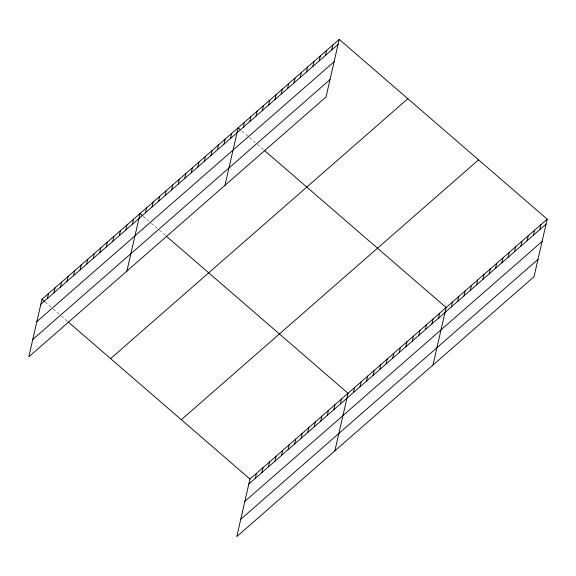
<?xml version="1.0" encoding="UTF-8"?>
<svg xmlns="http://www.w3.org/2000/svg" width="576" height="576" viewBox="0 0 576 576"><rect width="100%" height="100%" fill="white"/><g stroke="black" fill="none" stroke-linecap="round" stroke-linejoin="round"><path stroke-width="0.43" stroke-dasharray="2.88 2.16" d="M241.906 130.997L248.767 136.93M249.394 137.462L256.882 143.935M257.508 144.475L263.743 149.868M143.194 216.216L148.81 221.069M151.301 223.229L158.789 229.694M159.415 230.234L165.65 235.627M45.101 301.975L52.589 308.448M53.215 308.988L60.703 315.454M61.322 315.994L67.565 321.386"/><path stroke-width="0.86" d="M339.228 39.398L41.983 299.275L28.8 356.832L326.045 96.955L339.228 39.398L547.2 219.168L534.017 276.725L236.772 536.602L249.955 479.045L547.2 219.168M47.383 298.534L48.521 293.558M53.921 292.817L55.058 287.842M60.458 287.1L61.603 282.125M67.003 281.383L68.141 276.408M73.541 275.666L74.678 270.691M80.078 269.95L81.216 264.974M86.616 264.233L87.761 259.258M93.161 258.509L94.298 253.541M99.698 252.792L100.836 247.824M106.236 247.075L107.374 242.107M112.774 241.358L113.918 236.39M119.318 235.642L120.456 230.674M125.856 229.925L126.994 224.95M132.394 224.208L133.531 219.233M126.893 271.073L140.076 213.516L142.567 215.676M145.476 212.774L146.614 207.799M152.014 207.058L153.151 202.082M158.551 201.341L159.689 196.366M165.089 195.624L166.234 190.649M171.634 189.907L172.771 184.932M178.171 184.19L179.309 179.215M184.709 178.466L185.846 173.498M191.246 172.75L192.391 167.782M197.791 167.033L198.929 162.065M204.329 161.316L205.466 156.348M210.866 155.599L212.004 150.631M217.404 149.882L218.549 144.907M223.949 144.166L225.086 139.19M230.486 138.449L231.624 133.474M224.978 185.314L238.162 127.757L240.66 129.917M243.338 127.21L244.483 122.234M249.66 121.687L250.798 116.712M255.974 116.165L257.112 111.19M262.289 110.642L263.426 105.667M268.61 105.12L269.748 100.145M274.925 99.598L276.062 94.622M281.239 94.075L282.377 89.1M287.554 88.553L288.698 83.578M293.875 83.03L295.013 78.055M300.19 77.508L301.327 72.533M306.504 71.986L307.642 67.01M312.826 66.463L313.963 61.488M319.14 60.941L320.278 55.966M325.454 55.418L326.592 50.443M331.769 49.896L332.914 44.921M255.355 478.296L256.493 473.328M261.893 472.579L263.03 467.611M268.438 466.862L269.575 461.894M274.975 461.146L276.113 456.178M281.513 455.429L282.65 450.454M288.05 449.712L289.188 444.737M294.595 443.995L295.733 439.02M301.133 438.278L302.27 433.303M307.67 432.562L308.808 427.586M314.208 426.845L315.346 421.87M320.753 421.128L321.89 416.153M327.29 415.411L328.428 410.436M333.828 409.694L334.966 404.719M340.366 403.97L341.503 399.002M334.865 450.842L348.048 393.286L166.277 236.167M353.448 392.537L354.586 387.569M359.986 386.82L361.123 381.852M366.523 381.103L367.661 376.135M373.068 375.386L374.206 370.411M379.606 369.67L380.743 364.694M386.143 363.953L387.281 358.978M392.681 358.236L393.818 353.261M399.226 352.519L400.363 347.544M405.763 346.802L406.901 341.827M412.301 341.086L413.438 336.11M418.838 335.369L419.976 330.394M425.383 329.652L426.521 324.677M431.921 323.928L433.058 318.96M438.458 318.211L439.596 313.243M432.958 365.083L446.134 307.526L264.37 150.408M451.318 306.972L452.455 302.004M457.632 301.45L458.77 296.482M463.946 295.927L465.084 290.959M470.261 290.405L471.406 285.437M476.582 284.882L477.72 279.914M482.897 279.36L484.034 274.392M489.211 273.838L490.349 268.87M495.533 268.315L496.67 263.347M501.847 262.793L502.985 257.825M508.162 257.27L509.299 252.302M514.476 251.748L515.621 246.78M520.798 246.226L521.935 241.258M527.112 240.703L528.25 235.735M533.426 235.181L534.564 230.213M539.748 229.658L540.886 224.69M40.846 304.25L338.09 44.374M36.871 321.602L334.116 61.726M32.774 339.48L330.019 79.603M110.614 358.603L407.858 98.719M181.325 419.724L478.57 159.84M248.818 484.013L546.062 224.136M244.843 501.372L542.088 241.488M240.746 519.25L537.991 259.373M41.983 299.275L44.474 301.435M68.184 321.926L249.955 479.045"/></g></svg>
